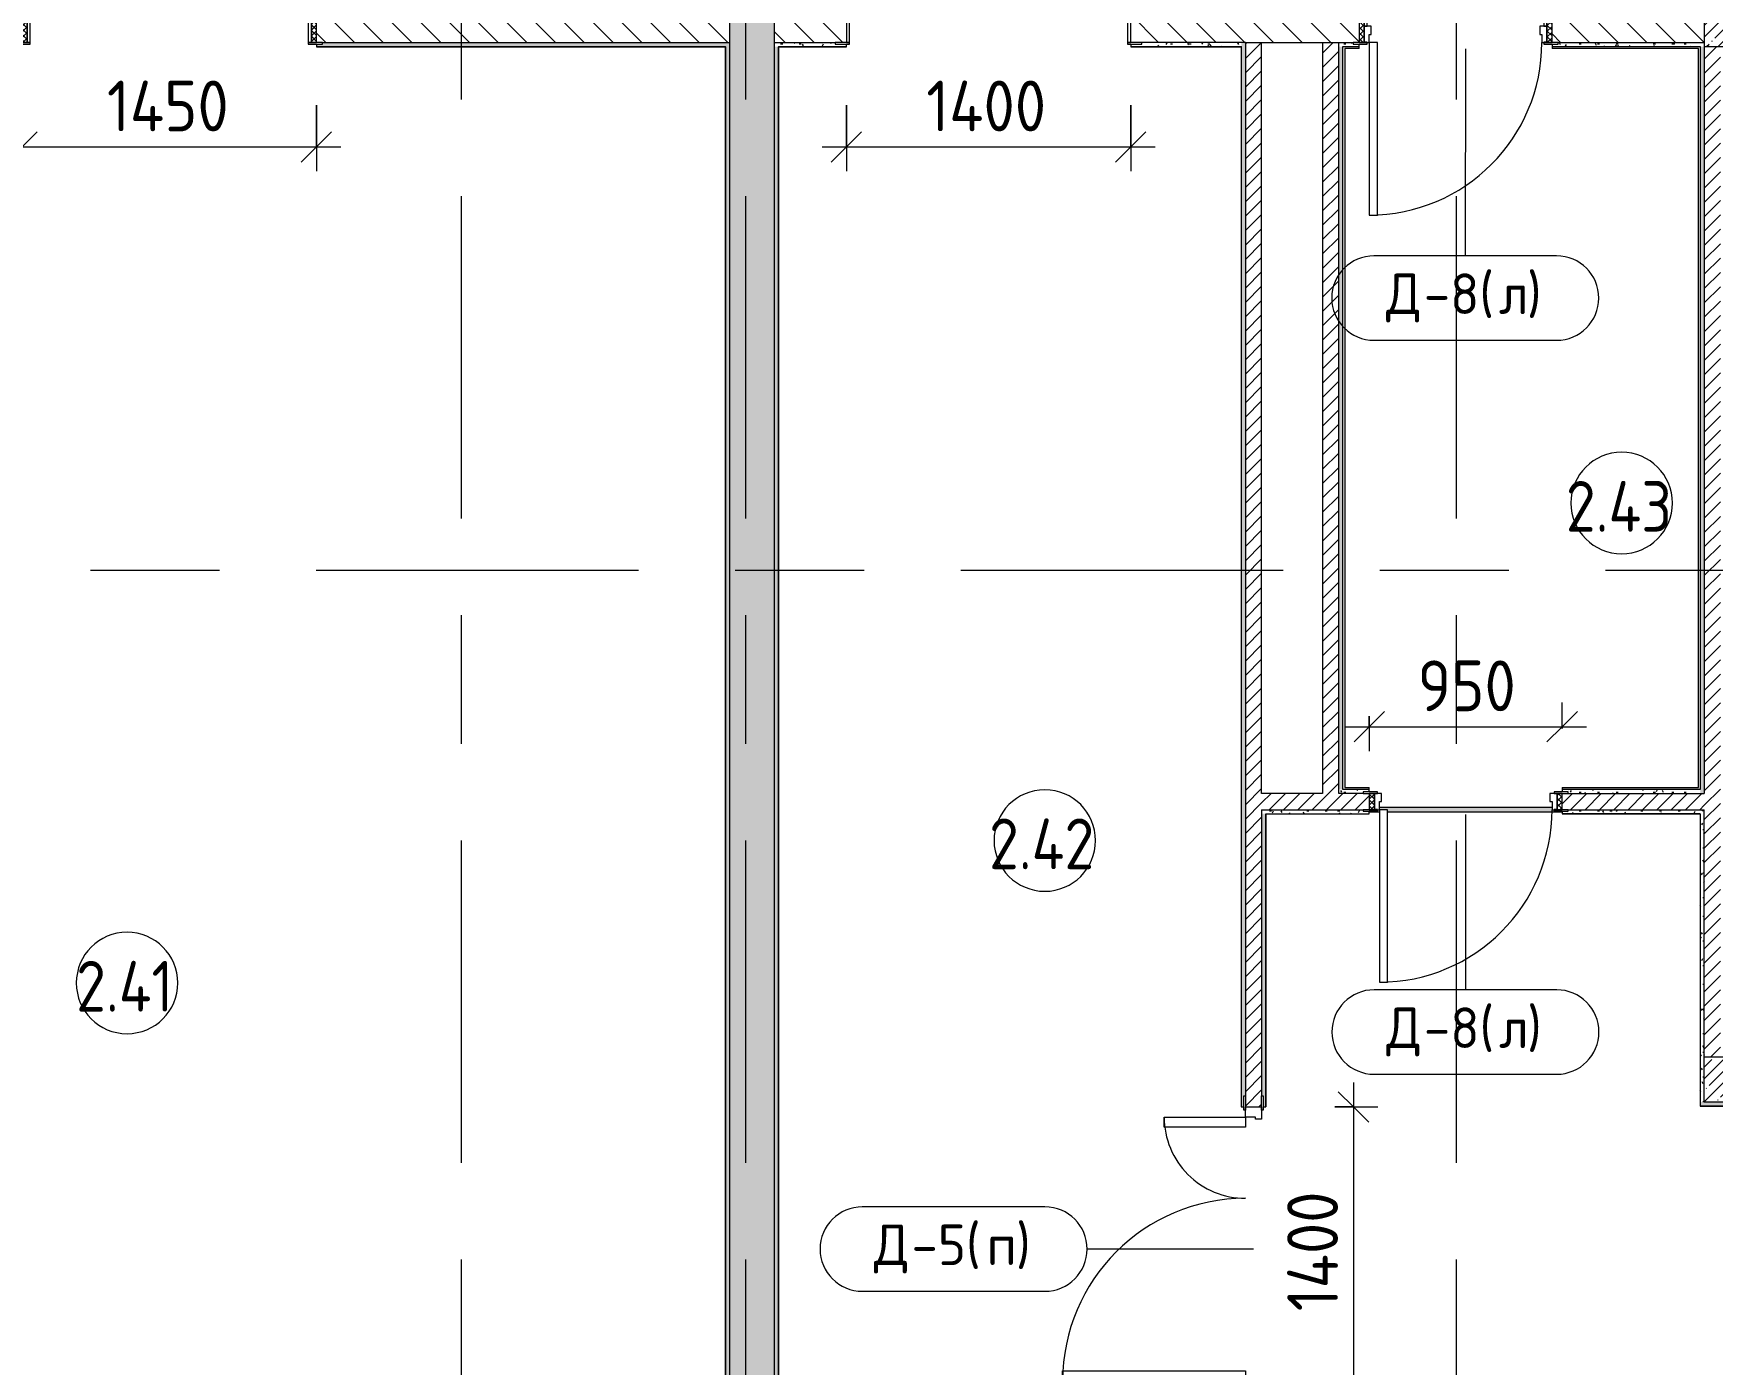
# Model space of a CAD drawing. Header units: millimetres. Extents: x 81632 to 272167, y -8553 to 29000.
# Drawn here: x 103702 to 111970, y 3887 to 10444 of the extents above; entities that cross this region are included whole.
import ezdxf

# ---------------------------------------------------------------- set-up
doc = ezdxf.new("R2010")
doc.units = ezdxf.units.MM
doc.linetypes.add('Осевая', pattern=[3175, 635, -476.25, 1587.5, -476.25])
for name, color, linetype, lineweight in [('A-ANNO-DIMS', 7, 'Continuous', 9), ('A-ANNO-DIMS-100', 7, 'Continuous', 9), ('A-AREA-IDEN', 7, 'Continuous', 9), ('A-DOOR', 7, 'Continuous', 9), ('A-DOOR-FRAM-2', 7, 'Continuous', 9), ('A-DOOR-IDEN', 7, 'Continuous', 9), ('A-WALL', 7, 'Continuous', 9), ('I-WALL', 7, 'Continuous', 9), ('Ограждение', 7, 'Continuous', 9), ('Оси-2', 7, 'Осевая', 9), ('Поручни', 7, 'Continuous', 9)]:
    doc.layers.add(name, color=color, linetype=linetype, lineweight=lineweight)
for name, color, linetype, lineweight, true_color in [('A-DOOR-1', 1, 'Continuous', 9, 0xff0000), ('A-DOOR-2', 1, 'Continuous', 13, 0xff0000), ('A-DOOR-FRAM-1', 1, 'Continuous', 13, 0xff0000), ('A-WALL-1', 7, 'Continuous', 9, 0x3c3c3c), ('A-WALL-FNSH-1', 7, 'Continuous', 9, 0x3c3c3c)]:
    doc.layers.add(name, color=color, linetype=linetype, lineweight=lineweight, true_color=true_color)
doc.styles.add('GOST Common', font='GOST_Common.ttf', dxfattribs={"height": 200})
doc.styles.add('GOST Common_1', font='GOST_Common.ttf', dxfattribs={"width": 0.9, "height": 250})
doc.styles.add('ISOCPEUR', font='isocpeur.ttf', dxfattribs={"width": 0.9, "height": 250})
doc.dimstyles.new('ISO-2_5_0_9К_БОЛЬШОЙ', dxfattribs={"dimscale": 304.8, "dimtxt": 248.995294, "dimasz": 0.492126, "dimexe": 0.393701, "dimexo": 0.984252, "dimgap": 0, "dimtad": 1, "dimdec": 0, "dimrnd": 10, "dimzin": 0, "dimdsep": 46, "dimtxsty": 'ISOCPEUR', "dimblk1": 'OBLIQUE', "dimblk2": 'OBLIQUE', "dimsah": 1, "dimcen": 0.09, "dimdle": 0.393701, "dimazin": 0, "dimtfac": 1, "dimtdec": 4, "dimtix": 1, "dimtmove": 0, "dimatfit": 3, "dimfxl": 1, "dimtvp": 1, "dimtolj": 1, "dimtzin": 0, "dimarcsym": 2})
pattern_1 = [(135, (0, 0), (-70.71068, -70.71068), [])]
pattern_2 = [(45, (0, 0), (-35.35534, 35.35534), [])]
pattern_3 = [(45, (0, 0), (-57.024626, 57.024626), []), (45, (57.025, 0), (-57.024626, 57.024626), [100.806, -20.161, 3.353, -16.808])]
pattern_4 = [(0, (0, 0), (121.92, 30.48), [10.058, -81.382, 10.058, -81.382, -487.68]), (0, (0, 0), (121.92, 30.48), [-182.88, 10.058, -172.822, 10.058, -81.382, -213.36]), (0, (0, 0), (121.92, 30.48), [-457.2, 10.058, -50.902, 10.058, -142.342]), (120, (45.72, 15.24), (-87.356454, 90.345817), [10.058, -81.382, 10.058, -81.382, -487.68]), (120, (45.72, 15.24), (-87.356454, 90.345817), [-182.88, 10.058, -172.822, 10.058, -81.382, -213.36]), (120, (45.72, 15.24), (-87.356454, 90.345817), [-457.2, 10.058, -50.902, 10.058, -142.342]), (240, (60.96, 76.2), (-34.563546, -120.825817), [10.058, -81.382, 10.058, -81.382, -487.68]), (240, (60.96, 76.2), (-34.563546, -120.825817), [-182.88, 10.058, -172.822, 10.058, -81.382, -213.36]), (240, (60.96, 76.2), (-34.563546, -120.825817), [-457.2, 10.058, -50.902, 10.058, -142.342])]

# ---------------------------------------------------------------- blocks, each defined once
blk = doc.blocks.new('110_Дверь_СКБ_2Ст - Д-2а_л_ Из коридора на лестницу-32216062-План заполнения и маркировки дверных проемов 2 этажа в осях 23-33')
at = {"layer": 'A-DOOR-1'}
for centre, radius, start, end in [((662.5, 100), 900, 90, 180), ((-637.5, 100), 400, 360, 90)]:
    blk.add_arc(centre, radius, start, end, dxfattribs=at)
at = {"layer": 'A-DOOR-2'}
for p, q in [((662.5, 1000), (612.5, 1000)), ((612.5, 1000), (612.5, 100)), ((662.5, 100), (662.5, 1000)), ((-637.5, 500), (-637.5, 100)), ((-587.5, 500), (-637.5, 500)), ((-587.5, 100), (-587.5, 500)), ((-637.5, 100), (-587.5, 100)), ((612.5, 100), (662.5, 100))]:
    blk.add_line(p, q, dxfattribs=at)
at = {"layer": 'A-DOOR-FRAM-1'}
for p, q in [((-672.5, 108), (-742.5, 108)), ((-742.5, 108), (-742.5, 100)), ((-742.5, 100), (-672.5, 100)), ((-637.5, 100), (-687.5, 100)), ((-687.5, 100), (-687.5, 20)), ((-672.5, 100), (-672.5, 108)), ((-637.5, 50), (-637.5, 100)), ((662.5, 100), (662.5, 50)), ((712.5, 100), (662.5, 100)), ((767.5, 108), (697.5, 108)), ((697.5, 108), (697.5, 100)), ((697.5, 100), (767.5, 100)), ((712.5, 20), (712.5, 100)), ((767.5, 100), (767.5, 108)), ((-687.5, 20), (-627.5, 20)), ((-672.5, 20), (-687.5, 20)), ((-687.5, 20), (-687.5, -100)), ((-672.5, -100), (-672.5, 20)), ((-627.5, 50), (-637.5, 50)), ((-627.5, 20), (-627.5, 50)), ((662.5, 50), (652.5, 50)), ((652.5, 50), (652.5, 20)), ((652.5, 20), (712.5, 20)), ((712.5, 20), (697.5, 20)), ((697.5, 20), (697.5, -100)), ((712.5, -100), (712.5, 20)), ((-672.5, -100), (-742.5, -100)), ((-742.5, -100), (-742.5, -108)), ((-742.5, -108), (-672.5, -108)), ((-687.5, -100), (-672.5, -100)), ((-672.5, -108), (-672.5, -100)), ((697.5, -100), (712.5, -100)), ((767.5, -100), (697.5, -100)), ((697.5, -100), (697.5, -108)), ((697.5, -108), (767.5, -108)), ((767.5, -108), (767.5, -100))]:
    blk.add_line(p, q, dxfattribs=at)
blk = doc.blocks.new('110_Дверь_СКБ_1Ст_Внутренняя1 - Д-8 950x2100h_охрана-31784688-План заполнения и маркировки дверных проемов 2 этажа в осях 23-33')
at = {"layer": 'A-DOOR'}
h = blk.add_hatch(dxfattribs=at)
h.set_pattern_fill('FP_6', color=256, style=0, pattern_type=2)
h.set_pattern_definition([(135, (1826.41, 164.685), (-14.14214, -14.14214), []), (225, (1826.41, 164.685), (14.14214, -14.14214), [])])
h.paths.add_polyline_path([(487.5, 100), (462.5, 100), (462.5, -100), (487.5, -100), (487.5, -42.4)])
at = {"layer": 'A-DOOR-FRAM-2'}
h = blk.add_hatch(dxfattribs=at)
h.set_pattern_fill('FP_7', color=256, style=0, pattern_type=2)
h.set_pattern_definition([(45, (-296.384, 164.685), (-14.1421, 14.1421), []), (135, (-296.384, 164.685), (-14.1421, -14.1421), [])])
h.paths.add_polyline_path([(-437.5, 100), (-462.5, 100), (-462.5, -100), (-437.5, -100), (-437.5, -42.4)])
at = {"layer": 'A-DOOR-1'}
blk.add_arc((437.5, 100), 850, 90, 180, dxfattribs=at)
at = {"layer": 'A-DOOR-2'}
for p, q in [((437.5, 950), (397.5, 950)), ((397.5, 950), (397.5, 100)), ((437.5, 100), (437.5, 950)), ((397.5, 100), (437.5, 100))]:
    blk.add_line(p, q, dxfattribs=at)
at = {"layer": 'A-DOOR-FRAM-1'}
for p, q in [((-422.5, 108), (-492.5, 108)), ((-492.5, 108), (-492.5, 100)), ((-492.5, 100), (-422.5, 100)), ((-437.5, 100), (-462.5, 100)), ((-462.5, 100), (-462.5, -100)), ((-412.5, 100), (-437.5, 100)), ((-437.5, 100), (-437.5, 20)), ((-437.5, -100), (-437.5, 100)), ((-422.5, 100), (-437.5, 100)), ((-437.5, 100), (-437.5, 99)), ((-437.5, 99), (-422.5, 99)), ((-422.5, 100), (-422.5, 108)), ((-422.5, 99), (-422.5, 100)), ((-412.5, 60), (-412.5, 100)), ((437.5, 100), (437.5, 60)), ((462.5, 100), (437.5, 100)), ((517.5, 108), (447.5, 108)), ((447.5, 108), (447.5, 100)), ((462.5, 100), (447.5, 100)), ((447.5, 100), (447.5, 99)), ((447.5, 100), (517.5, 100)), ((447.5, 99), (462.5, 99)), ((462.5, 20), (462.5, 100)), ((487.5, 100), (462.5, 100)), ((462.5, 100), (462.5, -100)), ((462.5, 99), (462.5, 100)), ((487.5, -100), (487.5, 100)), ((517.5, 100), (517.5, 108)), ((-437.5, 20), (-402.5, 20)), ((-422.5, 20), (-437.5, 20)), ((-437.5, 20), (-437.5, -100)), ((-422.5, -100), (-422.5, 20)), ((-402.5, 60), (-412.5, 60)), ((-402.5, 20), (-402.5, 60)), ((437.5, 60), (427.5, 60)), ((427.5, 60), (427.5, 20)), ((427.5, 20), (462.5, 20)), ((462.5, 20), (447.5, 20)), ((447.5, 20), (447.5, -100)), ((462.5, -100), (462.5, 20)), ((-422.5, -100), (-492.5, -100)), ((-492.5, -100), (-492.5, -108)), ((-492.5, -108), (-422.5, -108)), ((-462.5, -100), (-437.5, -100)), ((-437.5, -100), (-422.5, -100)), ((-422.5, -108), (-422.5, -100)), ((447.5, -100), (462.5, -100)), ((517.5, -100), (447.5, -100)), ((447.5, -100), (447.5, -108)), ((447.5, -108), (517.5, -108)), ((462.5, -100), (487.5, -100)), ((517.5, -108), (517.5, -100))]:
    blk.add_line(p, q, dxfattribs=at)
blk = doc.blocks.new('110_Дверь_СКБ_1Ст_Внутренняя1 - Д-8 950x2100h_охрана-32224770-План заполнения и маркировки дверных проемов 2 этажа в осях 23-33')
at = {"layer": 'A-DOOR'}
h = blk.add_hatch(dxfattribs=at)
h.set_pattern_fill('FP_15', color=256, style=0, pattern_type=2)
h.set_pattern_definition([(135, (1826.41, 104.685), (-14.14214, -14.14214), []), (225, (1826.41, 104.685), (14.14214, -14.14214), [])])
h.paths.add_polyline_path([(487.5, 40), (462.5, 40), (462.5, -40), (487.5, -40), (487.5, 38.1)])
at = {"layer": 'A-DOOR-FRAM-2'}
h = blk.add_hatch(dxfattribs=at)
h.set_pattern_fill('FP_16', color=256, style=0, pattern_type=2)
h.set_pattern_definition([(45, (-296.384, 104.685), (-14.1421, 14.1421), []), (135, (-296.384, 104.685), (-14.1421, -14.1421), [])])
h.paths.add_polyline_path([(-437.5, 40), (-462.5, 40), (-462.5, -40), (-437.5, -40), (-437.5, 38.1)])
at = {"layer": 'A-DOOR-1'}
blk.add_arc((437.5, 40), 850, 90, 180, dxfattribs=at)
at = {"layer": 'A-DOOR-2'}
for p, q in [((437.5, 890), (397.5, 890)), ((397.5, 890), (397.5, 40)), ((437.5, 40), (437.5, 890)), ((397.5, 40), (437.5, 40))]:
    blk.add_line(p, q, dxfattribs=at)
at = {"layer": 'A-DOOR-FRAM-1'}
for p, q in [((-422.5, 48), (-492.5, 48)), ((-492.5, 48), (-492.5, 40)), ((-492.5, 40), (-422.5, 40)), ((-437.5, 40), (-462.5, 40)), ((-462.5, 40), (-462.5, -40)), ((-412.5, 40), (-437.5, 40)), ((-437.5, 40), (-437.5, -40)), ((-437.5, -40), (-437.5, 40)), ((-422.5, 40), (-437.5, 40)), ((-437.5, 40), (-437.5, 39)), ((-437.5, 39), (-422.5, 39)), ((-422.5, 40), (-422.5, 48)), ((-422.5, 39), (-422.5, 40)), ((-412.5, 0), (-412.5, 40)), ((-402.5, 0), (-412.5, 0)), ((-402.5, -40), (-402.5, 0)), ((437.5, 0), (427.5, 0)), ((427.5, 0), (427.5, -40)), ((437.5, 40), (437.5, 0)), ((462.5, 40), (437.5, 40)), ((517.5, 48), (447.5, 48)), ((447.5, 48), (447.5, 40)), ((462.5, 40), (447.5, 40)), ((447.5, 40), (447.5, 39)), ((447.5, 40), (517.5, 40)), ((447.5, 39), (462.5, 39)), ((462.5, -40), (462.5, 40)), ((487.5, 40), (462.5, 40)), ((462.5, 40), (462.5, -40)), ((462.5, 39), (462.5, 40)), ((487.5, -40), (487.5, 40)), ((517.5, 40), (517.5, 48)), ((-422.5, -40), (-492.5, -40)), ((-492.5, -40), (-492.5, -48)), ((-492.5, -48), (-422.5, -48)), ((-462.5, -40), (-437.5, -40)), ((-422.5, -39), (-437.5, -39)), ((-437.5, -39), (-437.5, -40)), ((-437.5, -40), (-402.5, -40)), ((-437.5, -40), (-422.5, -40)), ((-422.5, -40), (-422.5, -39)), ((-422.5, -48), (-422.5, -40)), ((427.5, -40), (462.5, -40)), ((462.5, -39), (447.5, -39)), ((447.5, -39), (447.5, -40)), ((447.5, -40), (462.5, -40)), ((517.5, -40), (447.5, -40)), ((447.5, -40), (447.5, -48)), ((447.5, -48), (517.5, -48)), ((462.5, -40), (462.5, -39)), ((462.5, -40), (487.5, -40)), ((517.5, -48), (517.5, -40))]:
    blk.add_line(p, q, dxfattribs=at)
blk = doc.blocks.new('110_Дверь_СКБ_2Ст - Д-6_л__ ДОО_Дв_1450x2100h_Дверь из раздевальной в коридор-25835678-План заполнения и маркировки дверных проемов 2 этажа в осях 23-33')
at = {"layer": 'A-DOOR'}
h = blk.add_hatch(dxfattribs=at)
h.set_pattern_fill('FP_17', color=256, style=0, pattern_type=2)
h.set_pattern_definition([(135, (1576.41, 164.685), (-14.14214, -14.14214), []), (225, (1576.41, 164.685), (14.14214, -14.14214), [])])
h.paths.add_polyline_path([(737.5, -100), (737.5, 100), (712.5, 100), (712.5, -100)])
at = {"layer": 'A-DOOR-FRAM-2'}
h = blk.add_hatch(dxfattribs=at)
h.set_pattern_fill('FP_18', color=256, style=0, pattern_type=2)
h.set_pattern_definition([(45, (-546.384, 164.685), (-14.1421, 14.1421), []), (135, (-546.384, 164.685), (-14.1421, -14.1421), [])])
h.paths.add_polyline_path([(-687.5, -100), (-687.5, 100), (-712.5, 100), (-712.5, -100)])
at = {"layer": 'A-DOOR-1'}
for centre, radius, start, end in [((662.5, 100), 950, 90, 180), ((-637.5, 100), 350, 360, 90)]:
    blk.add_arc(centre, radius, start, end, dxfattribs=at)
at = {"layer": 'A-DOOR-2'}
for p, q in [((662.5, 1050), (612.5, 1050)), ((612.5, 1050), (612.5, 100)), ((662.5, 100), (662.5, 1050)), ((-637.5, 450), (-637.5, 100)), ((-587.5, 450), (-637.5, 450)), ((-587.5, 100), (-587.5, 450)), ((-637.5, 100), (-587.5, 100)), ((612.5, 100), (662.5, 100))]:
    blk.add_line(p, q, dxfattribs=at)
at = {"layer": 'A-DOOR-FRAM-1'}
for p, q in [((-672.5, 108), (-742.5, 108)), ((-742.5, 108), (-742.5, 100)), ((-742.5, 100), (-672.5, 100)), ((-687.5, 100), (-712.5, 100)), ((-712.5, 100), (-712.5, -100)), ((-637.5, 100), (-687.5, 100)), ((-687.5, 100), (-687.5, 20)), ((-687.5, -100), (-687.5, 100)), ((-672.5, 100), (-672.5, 108)), ((-637.5, 50), (-637.5, 100)), ((662.5, 100), (662.5, 50)), ((712.5, 100), (662.5, 100)), ((767.5, 108), (697.5, 108)), ((697.5, 108), (697.5, 100)), ((697.5, 100), (767.5, 100)), ((712.5, 20), (712.5, 100)), ((737.5, 100), (712.5, 100)), ((712.5, 100), (712.5, -100)), ((737.5, -100), (737.5, 100)), ((767.5, 100), (767.5, 108)), ((-687.5, 20), (-627.5, 20)), ((-672.5, 20), (-687.5, 20)), ((-687.5, 20), (-687.5, -100)), ((-672.5, -100), (-672.5, 20)), ((-627.5, 50), (-637.5, 50)), ((-627.5, 20), (-627.5, 50)), ((662.5, 50), (652.5, 50)), ((652.5, 50), (652.5, 20)), ((652.5, 20), (712.5, 20)), ((712.5, 20), (697.5, 20)), ((697.5, 20), (697.5, -100)), ((712.5, -100), (712.5, 20)), ((-672.5, -100), (-742.5, -100)), ((-742.5, -100), (-742.5, -108)), ((-742.5, -108), (-672.5, -108)), ((-712.5, -100), (-687.5, -100)), ((-687.5, -100), (-672.5, -100)), ((-672.5, -108), (-672.5, -100)), ((697.5, -100), (712.5, -100)), ((767.5, -100), (697.5, -100)), ((697.5, -100), (697.5, -108)), ((697.5, -108), (767.5, -108)), ((712.5, -100), (737.5, -100)), ((767.5, -108), (767.5, -100))]:
    blk.add_line(p, q, dxfattribs=at)
blk = doc.blocks.new('110_Дверь_СКБ_2Ст - Д-5_п_ Из игровой в коридор-32351726-План заполнения и маркировки дверных проемов 2 этажа в осях 23-33')
at = {"layer": 'A-DOOR-1'}
for centre, radius, start, end in [((-637.5, -40), 400, 270, 0), ((662.5, -40), 900, 180, 270)]:
    blk.add_arc(centre, radius, start, end, dxfattribs=at)
at = {"layer": 'A-DOOR-2'}
for p, q in [((-637.5, -40), (-587.5, -40)), ((-637.5, -440), (-637.5, -40)), ((-587.5, -40), (-587.5, -440)), ((612.5, -40), (662.5, -40)), ((612.5, -940), (612.5, -40)), ((662.5, -40), (662.5, -940)), ((-587.5, -440), (-637.5, -440)), ((662.5, -940), (612.5, -940))]:
    blk.add_line(p, q, dxfattribs=at)
at = {"layer": 'A-DOOR-FRAM-1'}
for p, q in [((-742.5, 48), (-672.5, 48)), ((-742.5, 40), (-742.5, 48)), ((-672.5, 40), (-742.5, 40)), ((-687.5, 40), (-627.5, 40)), ((-687.5, -40), (-687.5, 40)), ((-687.5, 40), (-672.5, 40)), ((-687.5, 39), (-687.5, 40)), ((-672.5, 39), (-687.5, 39)), ((-672.5, 48), (-672.5, 40)), ((-672.5, 40), (-672.5, 39)), ((-637.5, 10), (-637.5, -40)), ((-627.5, 10), (-637.5, 10)), ((-627.5, 40), (-627.5, 10)), ((652.5, 40), (712.5, 40)), ((652.5, 10), (652.5, 40)), ((662.5, 10), (652.5, 10)), ((662.5, -40), (662.5, 10)), ((697.5, 40), (697.5, 48)), ((697.5, 48), (767.5, 48)), ((697.5, 39), (697.5, 40)), ((697.5, 40), (712.5, 40)), ((767.5, 40), (697.5, 40)), ((712.5, 39), (697.5, 39)), ((712.5, 40), (712.5, -40)), ((712.5, 40), (712.5, 39)), ((767.5, 48), (767.5, 40)), ((-742.5, -40), (-672.5, -40)), ((-742.5, -48), (-742.5, -40)), ((-672.5, -48), (-742.5, -48)), ((-637.5, -40), (-687.5, -40)), ((-672.5, -40), (-672.5, -48)), ((712.5, -40), (662.5, -40)), ((697.5, -48), (697.5, -40)), ((697.5, -40), (767.5, -40)), ((767.5, -48), (697.5, -48)), ((767.5, -40), (767.5, -48))]:
    blk.add_line(p, q, dxfattribs=at)
blk = doc.blocks.new('Ограждение - Ограждение-32875615-План заполнения и маркировки дверных проемов 2 этажа в осях 23-33')
at = {"layer": 'Ограждение'}
h = blk.add_hatch(color=256, dxfattribs=at)
h.paths.add_polyline_path([(111190, 6610), (111230, 6610), (111230, 6612), (111190, 6612), (111190, 6620), (111180, 6620), (111180, 6630), (110330, 6630), (110330, 6620), (110370, 6620), (110370, 6610), (111180, 6610)])
h.paths.add_polyline_path([(110305, 6610), (110330, 6610), (110330, 6620), (110320, 6620), (110320, 6612), (110280, 6612), (110280, 6610), (110298.8, 6610)])
at = {"layer": 'Поручни'}
for p, q in [((111180, 6630), (110330, 6630)), ((110280, 6610), (110330, 6610)), ((110370, 6610), (111230, 6610))]:
    blk.add_line(p, q, dxfattribs=at)
blk = doc.blocks.new('М_двери - Типоразмер_рамка-25223575-План заполнения и маркировки дверных проемов 2 этажа в осях 23-33')
at = {"layer": 'A-DOOR-IDEN'}
for p, q in [((4.496, 2.08), (-4.496, 2.08)), ((-4.496, -2.08), (4.496, -2.08))]:
    blk.add_line(p, q, dxfattribs=at)
for centre, start, end in [((-4.496, 0), 90, 270), ((4.496, 0), 270, 90)]:
    blk.add_arc(centre, 2.08, start, end, dxfattribs=at)
blk = doc.blocks.new('DIMBLOCK33-План заполнения и маркировки дверных проемов 2 этажа в осях 23-33')
at = {"layer": 'A-ANNO-DIMS-100'}
for p, q in [((111230, 7020), (111230, 7148.7)), ((110160, 7028.7), (111350, 7028.7)), ((110280, 7080), (110280, 6908.7)), ((110280, 7028.7), (110280, 7080)), ((111230, 7028.7), (111230, 7020))]:
    blk.add_line(p, q, dxfattribs=at)
at = {"layer": 'A-ANNO-DIMS-100', "lineweight": 20}
for p, q in [((110280, 7028.7), (110205, 6953.7)), ((110280, 7028.7), (110355, 7103.7)), ((111230, 7028.7), (111155, 6953.7)), ((111230, 7028.7), (111305, 7103.7))]:
    blk.add_line(p, q, dxfattribs=at)
at = {"layer": 'A-ANNO-DIMS-100', "color": 0, "insert": (110518, 7355.3), "char_height": 250, "width": 568.858, "attachment_point": 1, "line_spacing_factor": 1.149209, "style": 'ISOCPEUR'}
blk.add_mtext('950', dxfattribs=at)
blk = doc.blocks.new('_Oblique')
at = {"color": 0, "linetype": 'ByBlock', "lineweight": -2}
blk.add_line((-0.5, -0.5), (0.5, 0.5), dxfattribs=at)
blk = doc.blocks.new('DIMBLOCK35-План заполнения и маркировки дверных проемов 2 этажа в осях 23-33')
at = {"layer": 'A-ANNO-DIMS-100'}
for p, q in [((107705, 10092), (107705, 9765.7)), ((107705, 9885.7), (107705, 10092)), ((109105, 10092), (109105, 9765.7)), ((109105, 9885.7), (109105, 10092)), ((107585, 9885.7), (109225, 9885.7))]:
    blk.add_line(p, q, dxfattribs=at)
at = {"layer": 'A-ANNO-DIMS-100', "lineweight": 20}
for p, q in [((107705, 9885.7), (107780, 9960.7)), ((109105, 9885.7), (109180, 9960.7)), ((107705, 9885.7), (107630, 9810.7)), ((109105, 9885.7), (109030, 9810.7))]:
    blk.add_line(p, q, dxfattribs=at)
at = {"layer": 'A-ANNO-DIMS-100', "color": 0, "insert": (108098.5, 10212.3), "char_height": 250, "width": 735.494, "attachment_point": 1, "line_spacing_factor": 1.149209, "style": 'ISOCPEUR'}
blk.add_mtext('1400', dxfattribs=at)
blk = doc.blocks.new('Марка_Помещения - Номер-25198446-План заполнения и маркировки дверных проемов 2 этажа в осях 23-33')
at = {"layer": 'A-AREA-IDEN'}
for start, end in [(360, 180), (180, 360)]:
    blk.add_arc((0, 0), 2.5, start, end, dxfattribs=at)
blk = doc.blocks.new('DIMBLOCK49-План заполнения и маркировки дверных проемов 2 этажа в осях 23-33')
at = {"layer": 'A-ANNO-DIMS-100', "lineweight": 20}
for p, q in [((110202.6, 5155), (110127.6, 5230)), ((110202.6, 5155), (110277.6, 5080)), ((110202.6, 3755), (110127.6, 3830)), ((110202.6, 3755), (110277.6, 3680))]:
    blk.add_line(p, q, dxfattribs=at)
at = {"layer": 'A-ANNO-DIMS-100'}
for p, q in [((110202.6, 5275), (110202.6, 3635)), ((110110, 5155), (110322.6, 5155)), ((110202.6, 5155), (110110, 5155)), ((110110, 3755), (110322.6, 3755)), ((110202.6, 3755), (110110, 3755))]:
    blk.add_line(p, q, dxfattribs=at)
at = {"layer": 'A-ANNO-DIMS-100', "color": 0, "insert": (109876, 4148.5), "char_height": 250, "width": 735.494, "attachment_point": 1, "rotation": 90, "line_spacing_factor": 1.149209, "style": 'ISOCPEUR'}
blk.add_mtext('1400', dxfattribs=at)
blk = doc.blocks.new('DIMBLOCK50-План заполнения и маркировки дверных проемов 2 этажа в осях 23-33')
at = {"layer": 'A-ANNO-DIMS-100'}
for p, q in [((103645, 10092), (103645, 9765.7)), ((103645, 9885.7), (103645, 10092)), ((105095, 10092), (105095, 9765.7)), ((105095, 9885.7), (105095, 10092)), ((103525, 9885.7), (105215, 9885.7))]:
    blk.add_line(p, q, dxfattribs=at)
at = {"layer": 'A-ANNO-DIMS-100', "lineweight": 20}
for p, q in [((103645, 9885.7), (103720, 9960.7)), ((105095, 9885.7), (105170, 9960.7)), ((103645, 9885.7), (103570, 9810.7)), ((105095, 9885.7), (105020, 9810.7))]:
    blk.add_line(p, q, dxfattribs=at)
at = {"layer": 'A-ANNO-DIMS-100', "color": 0, "insert": (104063.5, 10212.3), "char_height": 250, "width": 735.494, "attachment_point": 1, "line_spacing_factor": 1.149209, "style": 'ISOCPEUR'}
blk.add_mtext('1450', dxfattribs=at)

msp = doc.modelspace()

# ---------------------------------------------------------------- hatches: boundary and pattern name
at = {"layer": 'I-WALL'}
h = msp.add_hatch(dxfattribs=at)
h.set_pattern_fill('FP_4', color=256, style=0, pattern_type=2)
h.set_pattern_definition(pattern_1)
h.paths.add_polyline_path([(107110, 10400), (107130, 10400), (107130, 10600), (105095, 10600), (105095, 10400), (105125, 10400)])
h.paths.add_polyline_path([(103645, 10400), (103645, 10600), (101610, 10600), (101610, 10400), (103615, 10400)])
h = msp.add_hatch(dxfattribs=at)
h.set_pattern_fill('FP_2', color=256, style=0, pattern_type=2)
h.set_pattern_definition(pattern_3)
h.paths.add_polyline_path([(107350, 2400), (107350, 10600), (107130, 10600), (107130, 2400), (107330, 2400)])
h = msp.add_hatch(dxfattribs=at)
h.set_pattern_fill('FP_4', color=256, style=0, pattern_type=2)
h.set_pattern_definition(pattern_1)
h.paths.add_polyline_path([(121210, 10400), (121210, 10600), (119330, 10600), (119330, 10400), (120177.4, 10400)])
h.paths.add_polyline_path([(111930, 10400), (111930, 10600), (111180, 10600), (111180, 10400), (111277, 10400)])
h.paths.add_polyline_path([(109670, 10400), (110230, 10400), (110230, 10600), (109105, 10600), (109105, 10400), (109650, 10400)])
h.paths.add_polyline_path([(107650, 10400), (107705, 10400), (107705, 10600), (107350, 10600), (107350, 10400), (107462.5, 10400)])
h = msp.add_hatch(dxfattribs=at)
h.set_pattern_fill('FP_2', color=256, style=0, pattern_type=2)
h.set_pattern_definition(pattern_3)
h.paths.add_polyline_path([(119250, 10380), (119330, 10380), (119330, 10600), (111930, 10600), (111930, 10380), (117634.5, 10380)])
h = msp.add_hatch(dxfattribs=at)
h.set_pattern_fill('FP_38', color=256, style=0, pattern_type=2)
h.set_pattern_definition(pattern_4)
h.paths.add_polyline_path([(107110, 10380), (107110, 10400), (105125, 10400), (105125, 10392), (105095, 10392), (105095, 10380), (105125, 10380)])
h.paths.add_polyline_path([(103615, 10380), (103645, 10380), (103645, 10392), (103615, 10392), (103615, 10400), (101610, 10400), (101610, 10380), (102376.5, 10380)])
h = msp.add_hatch(dxfattribs=at)
h.set_pattern_fill('FP_38', color=256, style=0, pattern_type=2)
h.set_pattern_definition(pattern_4)
h.paths.add_polyline_path([(107110, 150), (107130, 150), (107130, 10400), (107110, 10400), (107110, 3161.7)])
h = msp.add_hatch(dxfattribs=at)
h.set_pattern_fill('FP_38', color=256, style=0, pattern_type=2)
h.set_pattern_definition(pattern_4)
h.paths.add_polyline_path([(109650, 10380), (109650, 10400), (109160, 10400), (109160, 10392), (109105, 10392), (109105, 10380), (109160, 10380)])
h.paths.add_polyline_path([(107350, 10380), (107705, 10380), (107705, 10392), (107650, 10392), (107650, 10400), (107350, 10400)])
h = msp.add_hatch(dxfattribs=at)
h.set_pattern_fill('FP_38', color=256, style=0, pattern_type=2)
h.set_pattern_definition(pattern_4)
h.paths.add_polyline_path([(107350, 2400), (107370, 2400), (107370, 10380), (107350, 10380), (107350, 3161.7)])
h = msp.add_hatch(dxfattribs=at)
h.set_pattern_fill('FP_38', color=256, style=0, pattern_type=2)
h.set_pattern_definition(pattern_4)
h.paths.add_polyline_path([(109650, 150), (109670, 150), (109669.7, 3700), (109662, 3700), (109662, 3755), (109650, 3755), (109650, 170)])
h.paths.add_polyline_path([(109662, 5155), (109662, 5210), (109670, 5210), (109670, 10400), (109650, 10400), (109650, 5155)])
h = msp.add_hatch(dxfattribs=at)
h.set_pattern_fill('FP_5', color=256, style=0, pattern_type=2)
h.set_pattern_definition(pattern_2)
h.paths.add_polyline_path([(109750, 100), (109749, 3755), (109670, 3755), (109670, 100)])
h.paths.add_polyline_path([(109720, 5155), (109750, 5155), (109750, 10400), (109670, 10400), (109670, 5155)])
h = msp.add_hatch(dxfattribs=at)
h.set_pattern_fill('FP_5', color=256, style=0, pattern_type=2)
h.set_pattern_definition(pattern_2)
h.paths.add_polyline_path([(110050, 6700), (110130, 6700), (110130, 10400), (110050, 10400), (110050, 8352)])
h = msp.add_hatch(dxfattribs=at)
h.set_pattern_fill('FP_38', color=256, style=0, pattern_type=2)
h.set_pattern_definition(pattern_4)
h.paths.add_polyline_path([(111910, 10380), (111930, 10380), (111930, 10400), (111210, 10399.2), (111210, 10392), (111180, 10392), (111180, 10380), (111901, 10380)])
h.paths.add_polyline_path([(110159, 10380), (110230, 10380), (110230, 10392), (110200, 10392.5), (110200, 10400), (110130, 10400), (110130, 10380), (110150, 10380)])
h = msp.add_hatch(dxfattribs=at)
h.set_pattern_fill('FP_38', color=256, style=0, pattern_type=2)
h.set_pattern_definition(pattern_4)
h.paths.add_polyline_path([(110150, 6720), (110150, 10380), (110130, 10380), (110130, 6720)])
h = msp.add_hatch(dxfattribs=at)
h.set_pattern_fill('FP_38', color=256, style=0, pattern_type=2)
h.set_pattern_definition(pattern_4)
h.paths.add_polyline_path([(111930, 6700), (111930, 10380), (111910, 10380), (111910, 6700)])
h = msp.add_hatch(dxfattribs=at)
h.set_pattern_fill('FP_5', color=256, style=0, pattern_type=2)
h.set_pattern_definition(pattern_2)
h.paths.add_polyline_path([(112010, 5400), (112010, 10380), (111930, 10380), (111930, 5400)])
h = msp.add_hatch(dxfattribs=at)
h.set_pattern_fill('FP_5', color=256, style=0, pattern_type=2)
h.set_pattern_definition(pattern_2)
h.paths.add_polyline_path([(111930, 6620), (111930, 6700), (111230, 6700), (111230, 6620), (111277, 6620)])
h.paths.add_polyline_path([(110280, 6620), (110280, 6700), (109750, 6700), (109750, 6620), (110250, 6620)])
h = msp.add_hatch(dxfattribs=at)
h.set_pattern_fill('FP_38', color=256, style=0, pattern_type=2)
h.set_pattern_definition(pattern_4)
h.paths.add_polyline_path([(111910, 6700), (111910, 6720), (111230, 6720), (111230, 6708), (111260, 6708), (111260, 6700), (111901, 6700)])
h.paths.add_polyline_path([(110250, 6700), (110250, 6708), (110280, 6708), (110280, 6720), (110130, 6720), (110130, 6700), (110159, 6700)])
h = msp.add_hatch(dxfattribs=at)
h.set_pattern_fill('FP_38', color=256, style=0, pattern_type=2)
h.set_pattern_definition(pattern_4)
h.paths.add_polyline_path([(111910, 6600), (111930, 6600), (111930, 6620), (111260, 6619.1), (111260, 6612), (111230, 6612), (111230, 6600), (111909, 6600)])
h.paths.add_polyline_path([(110250, 6600), (110280, 6600), (110280, 6612), (110250, 6612), (110250, 6620), (109750, 6620), (109750, 6600), (110005.5, 6600)])
h = msp.add_hatch(dxfattribs=at)
h.set_pattern_fill('FP_38', color=256, style=0, pattern_type=2)
h.set_pattern_definition(pattern_4)
h.paths.add_polyline_path([(109770, 150), (109770, 3755), (109758, 3755), (109758, 3700), (109750, 3700), (109750, 150)])
h.paths.add_polyline_path([(109758, 5155), (109770, 5155), (109770, 6600), (109750, 6600), (109750.8, 5210), (109758, 5210), (109758, 5168.3)])
h = msp.add_hatch(dxfattribs=at)
h.set_pattern_fill('FP_38', color=256, style=0, pattern_type=2)
h.set_pattern_definition(pattern_4)
h.paths.add_polyline_path([(111930, 5180), (111930, 6600), (111910, 6600), (111910, 5180)])
h = msp.add_hatch(dxfattribs=at)
h.set_pattern_fill('FP_2', color=256, style=0, pattern_type=2)
h.set_pattern_definition(pattern_3)
h.paths.add_polyline_path([(119290, 5180), (119330, 5180), (119330, 5400), (118430, 5400), (118430, 5180), (118460, 5180)])
h.paths.add_polyline_path([(117350, 5180), (117380, 5180), (117380, 5400), (111930, 5400), (111930, 5180), (115091.5, 5180)])
h = msp.add_hatch(dxfattribs=at)
h.set_pattern_fill('FP_38', color=256, style=0, pattern_type=2)
h.set_pattern_definition(pattern_4)
h.paths.add_polyline_path([(118460, 5160), (119330, 5160), (119330, 5180), (118460, 5180), (118460, 5172), (118430, 5172), (118430, 5160)])
h.paths.add_polyline_path([(117380, 5160), (117380, 5172), (117350, 5172), (117350, 5180), (111910, 5180), (111910, 5160), (115091.5, 5160)])

# ---------------------------------------------------------------- linework, layer by layer
at = {"layer": 'A-DOOR-IDEN'}
for p, q in [((110753.6, 10369.6), (110752.9, 9349)), ((110753.6, 6595.9), (110753.6, 5732.5)), ((109710, 4455), (108890.6, 4455))]:
    msp.add_line(p, q, dxfattribs=at)
at = {"layer": 'A-WALL'}
for p, q in [((107350, 10600), (107350, 2400)), ((111930, 10600), (111930, 6700)), ((105125, 10400), (107130, 10400)), ((107350, 10400), (107650, 10400)), ((107370, 10380), (107370, 2400)), ((109670, 10400), (109160, 10400)), ((109650, 5155), (109650, 10380)), ((109670, 10400), (109670, 5210)), ((110130, 10400), (110200, 10400)), ((110130, 6700), (110130, 10400)), ((111210, 10400), (111930, 10400)), ((110250, 6700), (110130, 6700)), ((111260, 6700), (111930, 6700)), ((109750, 6620), (110250, 6620)), ((109750, 6620), (109750, 5210)), ((111260, 6620), (111930, 6620)), ((111930, 5180), (111930, 6620)), ((109770, 6600), (109770, 5155)), ((111910, 6600), (111230, 6600)), ((111930, 5180), (117350, 5180))]:
    msp.add_line(p, q, dxfattribs=at)
at = {"layer": 'A-WALL-1'}
for p, q in [((107130, 10600), (107130, 150)), ((105095, 10392), (105095, 10380)), ((105095, 10380), (107110, 10380)), ((107110, 150), (107110, 10380)), ((107370, 10380), (107705, 10380)), ((107705, 10380), (107705, 10392)), ((109105, 10392), (109105, 10380)), ((109105, 10380), (109650, 10380)), ((109670, 10400), (110130, 10400)), ((109750, 6700), (109750, 10400)), ((110050, 10400), (110050, 6700)), ((110230, 10380), (110230, 10392)), ((111180, 10392), (111180, 10380)), ((111930, 10380), (119250, 10380)), ((110050, 6700), (109750, 6700)), ((110280, 6708), (110280, 6720)), ((111230, 6720), (111230, 6708)), ((109770, 6600), (110280, 6600)), ((110280, 6600), (110280, 6612)), ((111230, 6612), (111230, 6600)), ((111910, 6600), (111910, 5160)), ((115660, 5400), (111930, 5400)), ((109650, 5155), (109662, 5155)), ((109758, 5155), (109770, 5155)), ((111910, 5160), (117380, 5160))]:
    msp.add_line(p, q, dxfattribs=at)
at = {"layer": 'A-WALL-FNSH-1'}
for p, q in [((105095, 10380), (105095, 10379)), ((105095, 10379), (107109, 10379)), ((107109, 10379), (107109, 171)), ((107371, 10379), (107705, 10379)), ((107371, 522), (107371, 10379)), ((107705, 10379), (107705, 10380)), ((109105, 10380), (109105, 10379)), ((109105, 10379), (109649, 10379)), ((109649, 10379), (109649, 5155)), ((109771, 6599), (110280, 6599)), ((109771, 5155), (109771, 6599)), ((110280, 6599), (110280, 6600)), ((111230, 6600), (111230, 6599)), ((111230, 6599), (111909, 6599)), ((111909, 6599), (111909, 5159)), ((109649, 5155), (109650, 5155)), ((109770, 5155), (109771, 5155)), ((111909, 5159), (117380, 5159))]:
    msp.add_line(p, q, dxfattribs=at)
at = {"layer": 'I-WALL'}
for p, q in [((110150, 10380), (110230, 10380)), ((110150, 6720), (110150, 10380)), ((110230, 10371), (110159, 10371)), ((110159, 10371), (110159, 6729)), ((110230, 10371), (110230, 10380)), ((111180, 10380), (111910, 10380)), ((111180, 10380), (111180, 10371)), ((111901, 10371), (111180, 10371)), ((111901, 6729), (111901, 10371)), ((111910, 10380), (111910, 6720)), ((110280, 6720), (110150, 6720)), ((110159, 6729), (110280, 6729)), ((110280, 6720), (110280, 6729)), ((111230, 6729), (111901, 6729)), ((111230, 6729), (111230, 6720)), ((111910, 6720), (111230, 6720))]:
    msp.add_line(p, q, dxfattribs=at)
at = {"layer": 'Оси-2'}
for p, q in [((105810, 593.7), (105810, 19528.3)), ((107210, 593.7), (107210, 19528.3)), ((110710, 593.7), (110710, 19528.3)), ((84932.5, 7800), (122760, 7800))]:
    msp.add_line(p, q, dxfattribs=at)

# ---------------------------------------------------------------- block references
at = {"layer": 'A-AREA-IDEN', "xscale": 99.99999999999993, "yscale": 99.99999999999993, "zscale": 99.99999999999993}
for p in [(111523.1, 8130.9), (108682.2, 6467.9), (104162.5, 5766.2)]:
    msp.add_blockref('Марка_Помещения - Номер-25198446-План заполнения и маркировки дверных проемов 2 этажа в осях 23-33', p, dxfattribs=at)
at = {"layer": 'A-DOOR-1'}
for name, p in [('110_Дверь_СКБ_2Ст - Д-6_л__ ДОО_Дв_1450x2100h_Дверь из раздевальной в коридор-25835678-План заполнения и маркировки дверных проемов 2 этажа в осях 23-33', (104357.5, 10500)), ('110_Дверь_СКБ_2Ст - Д-2а_л_ Из коридора на лестницу-32216062-План заполнения и маркировки дверных проемов 2 этажа в осях 23-33', (108392.5, 10500))]:
    msp.add_blockref(name, p, dxfattribs=at)
for name, p, rotation in [('110_Дверь_СКБ_1Ст_Внутренняя1 - Д-8 950x2100h_охрана-31784688-План заполнения и маркировки дверных проемов 2 этажа в осях 23-33', (110717.5, 10500), 180), ('110_Дверь_СКБ_1Ст_Внутренняя1 - Д-8 950x2100h_охрана-32224770-План заполнения и маркировки дверных проемов 2 этажа в осях 23-33', (110767.5, 6660), 180), ('110_Дверь_СКБ_2Ст - Д-5_п_ Из игровой в коридор-32351726-План заполнения и маркировки дверных проемов 2 этажа в осях 23-33', (109710, 4467.5), 269.9999999999999)]:
    msp.add_blockref(name, p, dxfattribs=dict(at, rotation=rotation))
at = {"layer": 'A-DOOR-IDEN', "xscale": 99.99999999999993, "yscale": 99.99999999999993, "zscale": 99.99999999999993}
for p in [(110752.9, 9141), (110753.6, 5524.5), (108233, 4455)]:
    msp.add_blockref('М_двери - Типоразмер_рамка-25223575-План заполнения и маркировки дверных проемов 2 этажа в осях 23-33', p, dxfattribs=at)
at = {"layer": 'Поручни'}
msp.add_blockref('Ограждение - Ограждение-32875615-План заполнения и маркировки дверных проемов 2 этажа в осях 23-33', (0, 0), dxfattribs=at)

# ---------------------------------------------------------------- texts
at = {"layer": 'A-AREA-IDEN', "char_height": 250, "attachment_point": 1, "style": 'GOST Common_1'}
for s, insert, width in [('2.43', (111248.4, 8239.4), 685.443), ('2.42', (108407.5, 6576.5), 685.443), ('2.41', (103911.6, 5874.8), 627.721)]:
    msp.add_mtext(s, dxfattribs=dict(at, insert=insert, width=width))
at = {"layer": 'A-DOOR-IDEN', "char_height": 200, "attachment_point": 1, "style": 'GOST Common'}
for s, insert, width in [('\\fGOST Common|b0|i0|c204|p34|;Д', (110363.1, 9262.3), 224.472), ('-8(', (110548.3, 9262.3), 448.945), ('\\fGOST Common|b0|i0|c204|p34|;)', (111057.6, 9262.3), 96.202), ('\\fGOST Common|b0|i0|c204|p34|;л', (110918.7, 9262.3), 168.354), ('\\fGOST Common|b0|i0|c204|p34|;Д', (110363.9, 5645.7), 224.472), ('-8(', (110549.1, 5645.7), 448.945), ('\\fGOST Common|b0|i0|c204|p34|;)', (111058.4, 5645.7), 96.202), ('\\fGOST Common|b0|i0|c204|p34|;л', (110919.5, 5645.7), 168.354), ('\\fGOST Common|b0|i0|c204|p34|;Д', (107840.3, 4576.2), 224.472), ('-5(', (108025.5, 4576.2), 448.945), ('\\fGOST Common|b0|i0|c204|p34|;)', (108541.4, 4576.2), 96.202), ('\\fGOST Common|b0|i0|c204|p34|;п', (108395.9, 4576.2), 176.371)]:
    msp.add_mtext(s, dxfattribs=dict(at, insert=insert, width=width))

# ---------------------------------------------------------------- dimensions: what is measured, and where the dimension line sits
at = {"layer": 'A-ANNO-DIMS'}
for base, p1, p2, override, picture, middle in [((105095, 9885.7), (103645, 10392), (105095, 10392), {"dimpost": '<>', "dimfxl": 1450}, 'DIMBLOCK50-План заполнения и маркировки дверных проемов 2 этажа в осях 23-33', (104370, 10010.7)), ((109105, 9885.7), (107705, 10392), (109105, 10392), {"dimpost": '<>', "dimfxl": 1400}, 'DIMBLOCK35-План заполнения и маркировки дверных проемов 2 этажа в осях 23-33', (108405, 10010.7)), ((111230, 7028.7), (110280, 6780), (111230, 6720), {"dimpost": '<>', "dimfxl": 951.892851}, 'DIMBLOCK33-План заполнения и маркировки дверных проемов 2 этажа в осях 23-33', (110755, 7153.7))]:
    dim = msp.add_linear_dim(base=base, p1=p1, p2=p2, dimstyle='ISO-2_5_0_9К_БОЛЬШОЙ', override=override, dxfattribs=at)
    dim.commit()
    dim.dimension.update_dxf_attribs({"geometry": picture, "text_midpoint": middle})
dim = msp.add_linear_dim(base=(110202.6, 3755), p1=(109810, 5155), p2=(109810, 3755), angle=90, dimstyle='ISO-2_5_0_9К_БОЛЬШОЙ', override={"dimpost": '<>', "dimfxl": 1400}, dxfattribs=at)
dim.commit()
dim.dimension.update_dxf_attribs({"geometry": 'DIMBLOCK49-План заполнения и маркировки дверных проемов 2 этажа в осях 23-33', "text_midpoint": (110077.6, 4455)})

doc.saveas('drawing.dxf')
